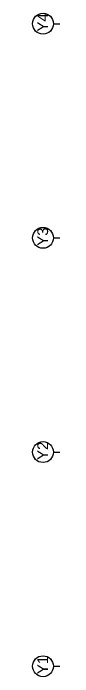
# Model space of a CAD drawing. Header units: millimetres. Extents: x -54801 to 153204, y -83013 to 16720.
# Drawn here: x -1099 to -709, y -53265 to -40875 of the extents above; entities that cross this region are included whole.
import ezdxf

# ---------------------------------------------------------------- set-up
doc = ezdxf.new("R2010")
doc.units = ezdxf.units.MM
doc.linetypes.add('ACAD_ISO04W100', pattern=[30, 24, -3, 0, -3])
doc.layers.add('Floor', color=254, linetype='Continuous')
doc.layers.add('Grid', color=9, linetype='ACAD_ISO04W100')
doc.styles.get("Standard").update_dxf_attribs({"font": 'arial.ttf'})

msp = doc.modelspace()

# ---------------------------------------------------------------- linework, layer by layer
at = {"layer": 'Floor'}
for centre in [(-904, -41070), (-904, -45070), (-904, -49070), (-904, -53070)]:
    msp.add_circle(centre, 195, dxfattribs=at)
at = {"layer": 'Grid'}
for p, q in [((-709, -41070), (26831, -41070)), ((-709, -45070), (26831, -45070)), ((-709, -49070), (26831, -49070)), ((-709, -53070), (26831, -53070))]:
    msp.add_line(p, q, dxfattribs=at)

# ---------------------------------------------------------------- texts
for s, p in [('Y4', (-809, -41217)), ('Y3', (-809, -45217)), ('Y2', (-809, -49217)), ('Y1', (-809, -53217))]:
    msp.add_text(s, height=200, rotation=90, dxfattribs=at).set_placement(p)

doc.saveas('drawing.dxf')
